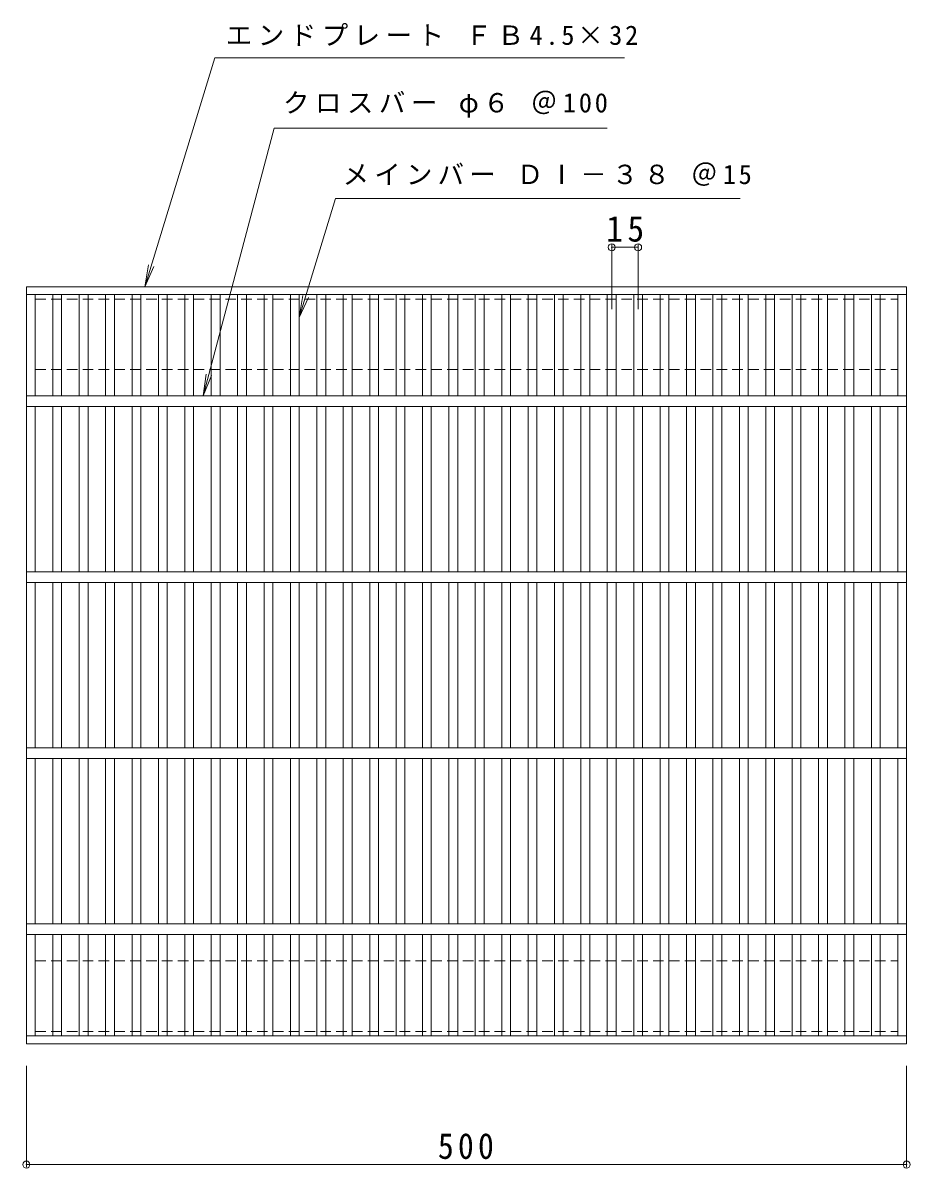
# Model space of a CAD drawing. Units: millimetres, scale not verified. Extents: x -569 to 819, y -690 to 666.
# Drawn here: x -569 to -65, y 15 to 666 of the extents above; entities that cross this region are included whole.
import ezdxf

# ---------------------------------------------------------------- set-up
doc = ezdxf.new("R2010")
doc.units = ezdxf.units.MM
doc.header["$LTSCALE"] = 5
doc.header["$PDMODE"] = 32
doc.header["$PDSIZE"] = 4
doc.linetypes.add('DASHED1', pattern=[1.8, 1.2, -0.6])
for name, color, linetype, lineweight in [('A-1_ピット', 2, 'Continuous', 9), ('A-2_蓋', 3, 'Continuous', 9), ('A-4_寸法', 7, 'Continuous', 9), ('A-5_仕様文', 7, 'Continuous', 9)]:
    doc.layers.add(name, color=color, linetype=linetype, lineweight=lineweight)
doc.styles.add('ＭＳ ゴシック', font='')
doc.styles.get('ＭＳ ゴシック').set_extended_font_data('MS Gothic')

msp = doc.modelspace()

# ---------------------------------------------------------------- linework, layer by layer
at = {"layer": 'A-1_ピット', "linetype": 'DASHED1'}
for p, q in [((-561.919, 468.866), (-561.919, 508.866)), ((-561.919, 508.866), (-71.919, 508.866)), ((-561.919, 132.866), (-561.919, 92.866)), ((-561.919, 92.866), (-71.919, 92.866))]:
    msp.add_line(p, q, dxfattribs=at)
for points in [[(-561.919, 468.866), (-71.919, 468.866), (-71.919, 508.866)], [(-561.919, 132.866), (-71.919, 132.866), (-71.919, 92.866)]]:
    msp.add_lwpolyline(points, dxfattribs=at)
at = {"layer": 'A-2_蓋'}
for p, q in [((-566.919, 85.866), (-566.919, 515.866)), ((-566.919, 515.866), (-66.919, 515.866)), ((-66.919, 85.866), (-66.919, 515.866)), ((-566.919, 511.366), (-66.919, 511.366)), ((-561.919, 453.866), (-561.919, 511.366)), ((-551.919, 453.866), (-551.919, 511.366)), ((-546.919, 453.866), (-546.919, 511.366)), ((-536.919, 453.866), (-536.919, 511.366)), ((-531.919, 453.866), (-531.919, 511.366)), ((-521.919, 453.866), (-521.919, 511.366)), ((-516.919, 453.866), (-516.919, 511.366)), ((-506.919, 453.866), (-506.919, 511.366)), ((-501.919, 453.866), (-501.919, 511.366)), ((-491.919, 453.866), (-491.919, 511.366)), ((-486.919, 453.866), (-486.919, 511.366)), ((-476.919, 453.866), (-476.919, 511.366)), ((-471.919, 453.866), (-471.919, 511.366)), ((-461.919, 453.866), (-461.919, 511.366)), ((-456.919, 453.866), (-456.919, 511.366)), ((-446.919, 453.866), (-446.919, 511.366)), ((-441.919, 453.866), (-441.919, 511.366)), ((-431.919, 453.866), (-431.919, 511.366)), ((-426.919, 453.866), (-426.919, 511.366)), ((-416.919, 453.866), (-416.919, 511.366)), ((-411.919, 453.866), (-411.919, 511.366)), ((-401.919, 453.866), (-401.919, 511.366)), ((-396.919, 453.866), (-396.919, 511.366)), ((-386.919, 453.866), (-386.919, 511.366)), ((-381.919, 453.866), (-381.919, 511.366)), ((-371.919, 453.866), (-371.919, 511.366)), ((-366.919, 453.866), (-366.919, 511.366)), ((-356.919, 453.866), (-356.919, 511.366)), ((-351.919, 453.866), (-351.919, 511.366)), ((-341.919, 453.866), (-341.919, 511.366)), ((-336.919, 453.866), (-336.919, 511.366)), ((-326.919, 453.866), (-326.919, 511.366)), ((-321.919, 453.866), (-321.919, 511.366)), ((-311.919, 453.866), (-311.919, 511.366)), ((-306.919, 453.866), (-306.919, 511.366)), ((-296.919, 453.866), (-296.919, 511.366)), ((-291.919, 453.866), (-291.919, 511.366)), ((-281.919, 453.866), (-281.919, 511.366)), ((-276.919, 453.866), (-276.919, 511.366)), ((-266.919, 453.866), (-266.919, 511.366)), ((-261.919, 453.866), (-261.919, 511.366)), ((-251.919, 453.866), (-251.919, 511.366)), ((-246.919, 453.866), (-246.919, 511.366)), ((-236.919, 453.866), (-236.919, 511.366)), ((-231.919, 453.866), (-231.919, 511.366)), ((-221.919, 453.866), (-221.919, 511.366)), ((-216.919, 453.866), (-216.919, 511.366)), ((-206.919, 453.866), (-206.919, 511.366)), ((-201.919, 453.866), (-201.919, 511.366)), ((-191.919, 453.866), (-191.919, 511.366)), ((-186.919, 453.866), (-186.919, 511.366)), ((-176.919, 453.866), (-176.919, 511.366)), ((-171.919, 453.866), (-171.919, 511.366)), ((-161.919, 453.866), (-161.919, 511.366)), ((-156.919, 453.866), (-156.919, 511.366)), ((-146.919, 453.866), (-146.919, 511.366)), ((-141.919, 453.866), (-141.919, 511.366)), ((-131.919, 453.866), (-131.919, 511.366)), ((-126.919, 453.866), (-126.919, 511.366)), ((-116.919, 453.866), (-116.919, 511.366)), ((-111.919, 453.866), (-111.919, 511.366)), ((-101.919, 453.866), (-101.919, 511.366)), ((-96.919, 453.866), (-96.919, 511.366)), ((-86.919, 453.866), (-86.919, 511.366)), ((-81.919, 453.866), (-81.919, 511.366)), ((-71.899, 453.866), (-71.899, 511.366)), ((-66.919, 453.866), (-566.919, 453.866)), ((-66.919, 447.866), (-566.919, 447.866)), ((-561.919, 353.866), (-561.919, 447.866)), ((-551.919, 353.866), (-551.919, 447.866)), ((-546.919, 353.866), (-546.919, 447.866)), ((-536.919, 353.866), (-536.919, 447.866)), ((-531.919, 353.866), (-531.919, 447.866)), ((-521.919, 353.866), (-521.919, 447.866)), ((-516.919, 353.866), (-516.919, 447.866)), ((-506.919, 353.866), (-506.919, 447.866)), ((-501.919, 353.866), (-501.919, 447.866)), ((-491.919, 353.866), (-491.919, 447.866)), ((-486.919, 353.866), (-486.919, 447.866)), ((-476.919, 353.866), (-476.919, 447.866)), ((-471.919, 353.866), (-471.919, 447.866)), ((-461.919, 353.866), (-461.919, 447.866)), ((-456.919, 353.866), (-456.919, 447.866)), ((-446.919, 353.866), (-446.919, 447.866)), ((-441.919, 353.866), (-441.919, 447.866)), ((-431.919, 353.866), (-431.919, 447.866)), ((-426.919, 353.866), (-426.919, 447.866)), ((-416.919, 353.866), (-416.919, 447.866)), ((-411.919, 353.866), (-411.919, 447.866)), ((-401.919, 353.866), (-401.919, 447.866)), ((-396.919, 353.866), (-396.919, 447.866)), ((-386.919, 353.866), (-386.919, 447.866)), ((-381.919, 353.866), (-381.919, 447.866)), ((-371.919, 353.866), (-371.919, 447.866)), ((-366.919, 353.866), (-366.919, 447.866)), ((-356.919, 353.866), (-356.919, 447.866)), ((-351.919, 353.866), (-351.919, 447.866)), ((-341.919, 353.866), (-341.919, 447.866)), ((-336.919, 353.866), (-336.919, 447.866)), ((-326.919, 353.866), (-326.919, 447.866)), ((-321.919, 353.866), (-321.919, 447.866)), ((-311.919, 353.866), (-311.919, 447.866)), ((-306.919, 353.866), (-306.919, 447.866)), ((-296.919, 353.866), (-296.919, 447.866)), ((-291.919, 353.866), (-291.919, 447.866)), ((-281.919, 353.866), (-281.919, 447.866)), ((-276.919, 353.866), (-276.919, 447.866)), ((-266.919, 353.866), (-266.919, 447.866)), ((-261.919, 353.866), (-261.919, 447.866)), ((-251.919, 353.866), (-251.919, 447.866)), ((-246.919, 353.866), (-246.919, 447.866)), ((-236.919, 353.866), (-236.919, 447.866)), ((-231.919, 353.866), (-231.919, 447.866)), ((-221.919, 353.866), (-221.919, 447.866)), ((-216.919, 353.866), (-216.919, 447.866)), ((-206.919, 353.866), (-206.919, 447.866)), ((-201.919, 353.866), (-201.919, 447.866)), ((-191.919, 353.866), (-191.919, 447.866)), ((-186.919, 353.866), (-186.919, 447.866)), ((-176.919, 353.866), (-176.919, 447.866)), ((-171.919, 353.866), (-171.919, 447.866)), ((-161.919, 353.866), (-161.919, 447.866)), ((-156.919, 353.866), (-156.919, 447.866)), ((-146.919, 353.866), (-146.919, 447.866)), ((-141.919, 353.866), (-141.919, 447.866)), ((-131.919, 353.866), (-131.919, 447.866)), ((-126.919, 353.866), (-126.919, 447.866)), ((-116.919, 353.866), (-116.919, 447.866)), ((-111.919, 353.866), (-111.919, 447.866)), ((-101.919, 353.866), (-101.919, 447.866)), ((-96.919, 353.866), (-96.919, 447.866)), ((-86.919, 353.866), (-86.919, 447.866)), ((-81.919, 353.866), (-81.919, 447.866)), ((-71.899, 353.866), (-71.899, 447.866)), ((-66.919, 353.866), (-566.919, 353.866)), ((-66.919, 347.866), (-566.919, 347.866)), ((-561.919, 253.866), (-561.919, 347.866)), ((-551.919, 253.866), (-551.919, 347.866)), ((-546.919, 253.866), (-546.919, 347.866)), ((-536.919, 253.866), (-536.919, 347.866)), ((-531.919, 253.866), (-531.919, 347.866)), ((-521.919, 253.866), (-521.919, 347.866)), ((-516.919, 253.866), (-516.919, 347.866)), ((-506.919, 253.866), (-506.919, 347.866)), ((-501.919, 253.866), (-501.919, 347.866)), ((-491.919, 253.866), (-491.919, 347.866)), ((-486.919, 253.866), (-486.919, 347.866)), ((-476.919, 253.866), (-476.919, 347.866)), ((-471.919, 253.866), (-471.919, 347.866)), ((-461.919, 253.866), (-461.919, 347.866)), ((-456.919, 253.866), (-456.919, 347.866)), ((-446.919, 253.866), (-446.919, 347.866)), ((-441.919, 253.866), (-441.919, 347.866)), ((-431.919, 253.866), (-431.919, 347.866)), ((-426.919, 253.866), (-426.919, 347.866)), ((-416.919, 253.866), (-416.919, 347.866)), ((-411.919, 253.866), (-411.919, 347.866)), ((-401.919, 253.866), (-401.919, 347.866)), ((-396.919, 253.866), (-396.919, 347.866)), ((-386.919, 253.866), (-386.919, 347.866)), ((-381.919, 253.866), (-381.919, 347.866)), ((-371.919, 253.866), (-371.919, 347.866)), ((-366.919, 253.866), (-366.919, 347.866)), ((-356.919, 253.866), (-356.919, 347.866)), ((-351.919, 253.866), (-351.919, 347.866)), ((-341.919, 253.866), (-341.919, 347.866)), ((-336.919, 253.866), (-336.919, 347.866)), ((-326.919, 253.866), (-326.919, 347.866)), ((-321.919, 253.866), (-321.919, 347.866)), ((-311.919, 253.866), (-311.919, 347.866)), ((-306.919, 253.866), (-306.919, 347.866)), ((-296.919, 253.866), (-296.919, 347.866)), ((-291.919, 253.866), (-291.919, 347.866)), ((-281.919, 253.866), (-281.919, 347.866)), ((-276.919, 253.866), (-276.919, 347.866)), ((-266.919, 253.866), (-266.919, 347.866)), ((-261.919, 253.866), (-261.919, 347.866)), ((-251.919, 253.866), (-251.919, 347.866)), ((-246.919, 253.866), (-246.919, 347.866)), ((-236.919, 253.866), (-236.919, 347.866)), ((-231.919, 253.866), (-231.919, 347.866)), ((-221.919, 253.866), (-221.919, 347.866)), ((-216.919, 253.866), (-216.919, 347.866)), ((-206.919, 253.866), (-206.919, 347.866)), ((-201.919, 253.866), (-201.919, 347.866)), ((-191.919, 253.866), (-191.919, 347.866)), ((-186.919, 253.866), (-186.919, 347.866)), ((-176.919, 253.866), (-176.919, 347.866)), ((-171.919, 253.866), (-171.919, 347.866)), ((-161.919, 253.866), (-161.919, 347.866)), ((-156.919, 253.866), (-156.919, 347.866)), ((-146.919, 253.866), (-146.919, 347.866)), ((-141.919, 253.866), (-141.919, 347.866)), ((-131.919, 253.866), (-131.919, 347.866)), ((-126.919, 253.866), (-126.919, 347.866)), ((-116.919, 253.866), (-116.919, 347.866)), ((-111.919, 253.866), (-111.919, 347.866)), ((-101.919, 253.866), (-101.919, 347.866)), ((-96.919, 253.866), (-96.919, 347.866)), ((-86.919, 253.866), (-86.919, 347.866)), ((-81.919, 253.866), (-81.919, 347.866)), ((-71.899, 253.866), (-71.899, 347.866)), ((-66.919, 253.866), (-566.919, 253.866)), ((-66.919, 247.866), (-566.919, 247.866)), ((-561.919, 153.866), (-561.919, 247.866)), ((-551.919, 153.866), (-551.919, 247.866)), ((-546.919, 153.866), (-546.919, 247.866)), ((-536.919, 153.866), (-536.919, 247.866)), ((-531.919, 153.866), (-531.919, 247.866)), ((-521.919, 153.866), (-521.919, 247.866)), ((-516.919, 153.866), (-516.919, 247.866)), ((-506.919, 153.866), (-506.919, 247.866)), ((-501.919, 153.866), (-501.919, 247.866)), ((-491.919, 153.866), (-491.919, 247.866)), ((-486.919, 153.866), (-486.919, 247.866)), ((-476.919, 153.866), (-476.919, 247.866)), ((-471.919, 153.866), (-471.919, 247.866)), ((-461.919, 153.866), (-461.919, 247.866)), ((-456.919, 153.866), (-456.919, 247.866)), ((-446.919, 153.866), (-446.919, 247.866)), ((-441.919, 153.866), (-441.919, 247.866)), ((-431.919, 153.866), (-431.919, 247.866)), ((-426.919, 153.866), (-426.919, 247.866)), ((-416.919, 153.866), (-416.919, 247.866)), ((-411.919, 153.866), (-411.919, 247.866)), ((-401.919, 153.866), (-401.919, 247.866)), ((-396.919, 153.866), (-396.919, 247.866)), ((-386.919, 153.866), (-386.919, 247.866)), ((-381.919, 153.866), (-381.919, 247.866)), ((-371.919, 153.866), (-371.919, 247.866)), ((-366.919, 153.866), (-366.919, 247.866)), ((-356.919, 153.866), (-356.919, 247.866)), ((-351.919, 153.866), (-351.919, 247.866)), ((-341.919, 153.866), (-341.919, 247.866)), ((-336.919, 153.866), (-336.919, 247.866)), ((-326.919, 153.866), (-326.919, 247.866)), ((-321.919, 153.866), (-321.919, 247.866)), ((-311.919, 153.866), (-311.919, 247.866)), ((-306.919, 153.866), (-306.919, 247.866)), ((-296.919, 153.866), (-296.919, 247.866)), ((-291.919, 153.866), (-291.919, 247.866)), ((-281.919, 153.866), (-281.919, 247.866)), ((-276.919, 153.866), (-276.919, 247.866)), ((-266.919, 153.866), (-266.919, 247.866)), ((-261.919, 153.866), (-261.919, 247.866)), ((-251.919, 153.866), (-251.919, 247.866)), ((-246.919, 153.866), (-246.919, 247.866)), ((-236.919, 153.866), (-236.919, 247.866)), ((-231.919, 153.866), (-231.919, 247.866)), ((-221.919, 153.866), (-221.919, 247.866)), ((-216.919, 153.866), (-216.919, 247.866)), ((-206.919, 153.866), (-206.919, 247.866)), ((-201.919, 153.866), (-201.919, 247.866)), ((-191.919, 153.866), (-191.919, 247.866)), ((-186.919, 153.866), (-186.919, 247.866)), ((-176.919, 153.866), (-176.919, 247.866)), ((-171.919, 153.866), (-171.919, 247.866)), ((-161.919, 153.866), (-161.919, 247.866)), ((-156.919, 153.866), (-156.919, 247.866)), ((-146.919, 153.866), (-146.919, 247.866)), ((-141.919, 153.866), (-141.919, 247.866)), ((-131.919, 153.866), (-131.919, 247.866)), ((-126.919, 153.866), (-126.919, 247.866)), ((-116.919, 153.866), (-116.919, 247.866)), ((-111.919, 153.866), (-111.919, 247.866)), ((-101.919, 153.866), (-101.919, 247.866)), ((-96.919, 153.866), (-96.919, 247.866)), ((-86.919, 153.866), (-86.919, 247.866)), ((-81.919, 153.866), (-81.919, 247.866)), ((-71.899, 153.866), (-71.899, 247.866)), ((-66.919, 153.866), (-566.919, 153.866)), ((-66.919, 147.866), (-566.919, 147.866)), ((-561.919, 90.366), (-561.919, 147.866)), ((-551.919, 90.366), (-551.919, 147.866)), ((-546.919, 90.366), (-546.919, 147.866)), ((-536.919, 90.366), (-536.919, 147.866)), ((-531.919, 90.366), (-531.919, 147.866)), ((-521.919, 90.366), (-521.919, 147.866)), ((-516.919, 90.366), (-516.919, 147.866)), ((-506.919, 90.366), (-506.919, 147.866)), ((-501.919, 90.366), (-501.919, 147.866)), ((-491.919, 90.366), (-491.919, 147.866)), ((-486.919, 90.366), (-486.919, 147.866)), ((-476.919, 90.366), (-476.919, 147.866)), ((-471.919, 90.366), (-471.919, 147.866)), ((-461.919, 90.366), (-461.919, 147.866)), ((-456.919, 90.366), (-456.919, 147.866)), ((-446.919, 90.366), (-446.919, 147.866)), ((-441.919, 90.366), (-441.919, 147.866)), ((-431.919, 90.366), (-431.919, 147.866)), ((-426.919, 90.366), (-426.919, 147.866)), ((-416.919, 90.366), (-416.919, 147.866)), ((-411.919, 90.366), (-411.919, 147.866)), ((-401.919, 90.366), (-401.919, 147.866)), ((-396.919, 90.366), (-396.919, 147.866)), ((-386.919, 90.366), (-386.919, 147.866)), ((-381.919, 90.366), (-381.919, 147.866)), ((-371.919, 90.366), (-371.919, 147.866)), ((-366.919, 90.366), (-366.919, 147.866)), ((-356.919, 90.366), (-356.919, 147.866)), ((-351.919, 90.366), (-351.919, 147.866)), ((-341.919, 90.366), (-341.919, 147.866)), ((-336.919, 90.366), (-336.919, 147.866)), ((-326.919, 90.366), (-326.919, 147.866)), ((-321.919, 90.366), (-321.919, 147.866)), ((-311.919, 90.366), (-311.919, 147.866)), ((-306.919, 90.366), (-306.919, 147.866)), ((-296.919, 90.366), (-296.919, 147.866)), ((-291.919, 90.366), (-291.919, 147.866)), ((-281.919, 90.366), (-281.919, 147.866)), ((-276.919, 90.366), (-276.919, 147.866)), ((-266.919, 90.366), (-266.919, 147.866)), ((-261.919, 90.366), (-261.919, 147.866)), ((-251.919, 90.366), (-251.919, 147.866)), ((-246.919, 90.366), (-246.919, 147.866)), ((-236.919, 90.366), (-236.919, 147.866)), ((-231.919, 90.366), (-231.919, 147.866)), ((-221.919, 90.366), (-221.919, 147.866)), ((-216.919, 90.366), (-216.919, 147.866)), ((-206.919, 90.366), (-206.919, 147.866)), ((-201.919, 90.366), (-201.919, 147.866)), ((-191.919, 90.366), (-191.919, 147.866)), ((-186.919, 90.366), (-186.919, 147.866)), ((-176.919, 90.366), (-176.919, 147.866)), ((-171.919, 90.366), (-171.919, 147.866)), ((-161.919, 90.366), (-161.919, 147.866)), ((-156.919, 90.366), (-156.919, 147.866)), ((-146.919, 90.366), (-146.919, 147.866)), ((-141.919, 90.366), (-141.919, 147.866)), ((-131.919, 90.366), (-131.919, 147.866)), ((-126.919, 90.366), (-126.919, 147.866)), ((-116.919, 90.366), (-116.919, 147.866)), ((-111.919, 90.366), (-111.919, 147.866)), ((-101.919, 90.366), (-101.919, 147.866)), ((-96.919, 90.366), (-96.919, 147.866)), ((-86.919, 90.366), (-86.919, 147.866)), ((-81.919, 90.366), (-81.919, 147.866)), ((-71.899, 90.366), (-71.899, 147.866)), ((-66.919, 90.366), (-566.919, 90.366)), ((-66.919, 85.866), (-566.919, 85.866))]:
    msp.add_line(p, q, dxfattribs=at)
at = {"layer": 'A-4_寸法'}
for p, q in [((-459.93, 645.866), (-227.094, 645.866)), ((-426.115, 605.866), (-237.08, 605.866)), ((-391.287, 565.866), (-161.485, 565.866)), ((-234.419, 539.734), (-234.419, 503.055)), ((-234.419, 538.234), (-219.419, 538.234)), ((-219.419, 539.734), (-219.419, 503.055)), ((-499.711, 515.866), (-497.645, 528.194)), ((-499.711, 515.866), (-494.525, 527.239)), ((-411.919, 498.441), (-409.853, 510.769)), ((-411.919, 498.441), (-406.733, 509.814)), ((-566.919, 73.366), (-566.919, 15.717)), ((-66.919, 73.366), (-66.919, 15.717)), ((-566.919, 17.217), (-66.919, 17.217))]:
    msp.add_line(p, q, dxfattribs=at)
for p in [(-234.419, 538.234), (-219.419, 538.234), (-566.919, 17.217), (-66.919, 17.217)]:
    msp.add_point(p, dxfattribs=at)
at = {"layer": 'A-5_仕様文'}
for p, q in [((-459.93, 645.866), (-499.711, 515.866)), ((-426.115, 605.866), (-466.508, 453.866)), ((-391.287, 565.866), (-411.919, 498.441)), ((-466.508, 453.866), (-464.902, 466.262)), ((-466.508, 453.866), (-461.748, 465.424))]:
    msp.add_line(p, q, dxfattribs=at)

# ---------------------------------------------------------------- texts
at = {"layer": 'A-4_寸法', "char_height": 11, "attachment_point": 7, "style": 'ＭＳ ゴシック'}
for s, insert in [('\\T1.21;エンドプレート\\~ＦＢ4.5×32', (-453.621, 652.579)), ('\\T1.21;クロスバー\\~φ６\\~＠100', (-421.138, 611.855)), ('\\T1.2;メインバー\\~ＤⅠ－３８\\~＠15', (-387.329, 573.102))]:
    msp.add_mtext(s, dxfattribs=dict(at, insert=insert))
at = {"layer": 'A-4_寸法', "color": 2, "char_height": 14.66, "attachment_point": 7, "style": 'ＭＳ ゴシック'}
for s, insert in [('\\T1.27;\\W0.95;15', (-237.544, 541.234)), ('\\T1.27;\\W0.9;500', (-333.169, 20.217))]:
    msp.add_mtext(s, dxfattribs=dict(at, insert=insert))

doc.saveas('drawing.dxf')
